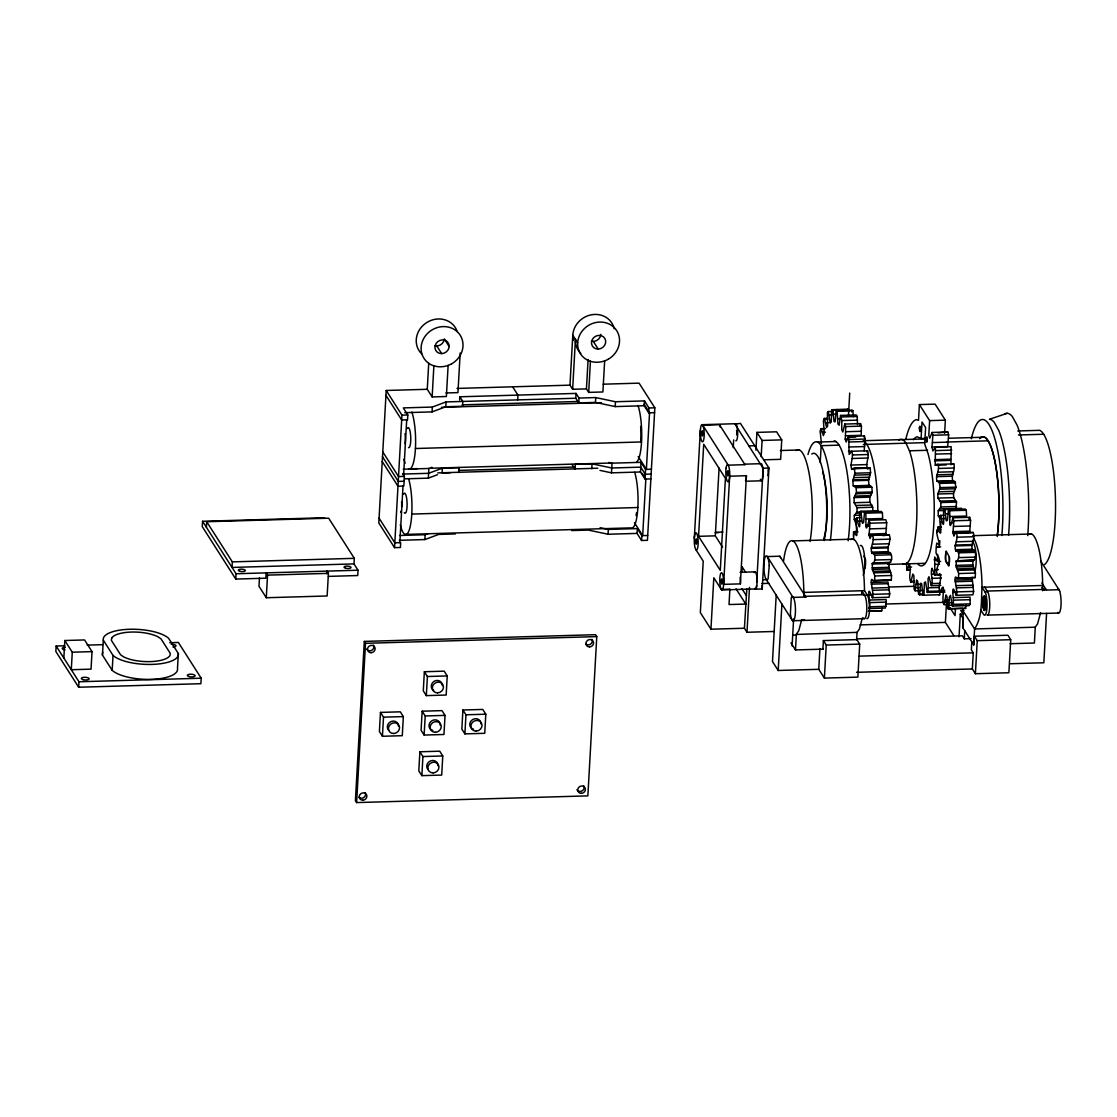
<?xml version="1.0" encoding="UTF-8"?>
<svg xmlns="http://www.w3.org/2000/svg" width="1117" height="1117" viewBox="0 0 1117 1117"><rect width="100%" height="100%" fill="white"/><g stroke="black" fill="none" stroke-linecap="round" stroke-linejoin="round"><path stroke-width="1.5" d="M857.507 424.6L857.214 416.487L856.306 414.952L840.57 415.412L841.785 420.564L841.743 429.668L842.777 432.028L844.801 424.069L860.537 423.608L861.43 426.122L861.207 435.295L845.471 435.756L845.206 439.107L846.141 441.983L848.711 436.356L864.446 435.895L865.172 439.051L864.167 450.891M845.471 435.756L845.695 426.582L844.801 424.069M754.757 588.464A8.601 1.941 88.3 0 0 755.776 588.882L756.935 585.364L756.879 576.819A8.601 1.941 88.3 0 0 754.184 572.602M760.328 479.263A8.601 1.941 88.3 0 0 762.283 480.045L763.162 475.228L762.604 466.752A8.601 1.941 88.3 0 0 760.705 463.778L760.482 464.086M803.737 595.892L803.821 592.275A47.235 10.653 88.3 0 0 795.555 543.63A47.235 10.653 88.3 0 0 783.631 560.65L783.617 560.79M856.432 525.06L854.24 519.335L854.337 515.314L857.06 512.117L857.004 507.69L854.17 502.734L854.072 497.61L856.446 492.443L856.125 487.682L853.262 485.909L852.816 480.757L854.882 473.203L854.407 468.637L851.671 469.461C849.632 463.387 853.988 457.328 851.852 451.226L849.129 454.424L848.711 436.356M861.668 594.216L861.752 590.739L864.684 595.333L867.406 595.249A12.078 2.723 88.3 0 1 869.515 609.254A12.078 2.723 88.3 0 1 866.862 618.609M867.406 595.249L864.474 590.516A47.235 10.653 88.3 0 0 850.665 539.623M973.703 644.774L974.596 628.955C982.555 616.807 981.159 601.03 982.011 587.095A47.235 10.653 88.3 0 0 973.745 538.464M1042.538 590.698L1042.664 585.336A47.235 10.653 88.3 0 0 1028.841 534.457M856.907 526.861L856.795 530.994L853.821 531.86L853.5 536.216M869.054 520.229L869.975 523.217L869.068 535.155L885.809 534.666L886.716 522.728L885.795 519.74L869.054 520.229C864.349 538.966 866.666 518.372 865.633 513.178L864.558 511.949L863.595 522.672L862.38 523.328L860.886 511.251L877.627 510.762M952.927 517.799L953.848 520.773L952.941 532.711L969.682 532.237L970.589 520.299L969.668 517.311L952.927 517.799C948.221 536.537 950.539 515.942 949.506 510.748L948.431 509.52L947.467 520.243L946.253 520.899L944.759 508.821L943.725 509.575C942.999 515.44 945.359 536.02 940.528 515.384L943.879 515.286M940.835 522.086L940.654 526.735L939.257 527.727L937.833 527.21L937.554 532.209M947.495 604.506L944.144 604.604L945.987 594.914L947.021 596.701L947.788 608.639L948.878 608.877L949.282 597.232L950.441 595.403L952.452 606.112L969.207 605.623L970.156 603.878L970.017 597.134L953.276 597.623C952.41 590.809 952.312 583.605 956.208 595.305L972.949 594.816L973.619 591.41L972.083 577.252M64.758 645.766L56.157 646.017L55.85 651.504L78.665 687.234L200.892 683.702L201.2 678.214L178.371 642.47L169.77 642.722M63.837 658.053L64.814 640.516L84.571 639.943L92.027 651.616L91.049 669.153L71.293 669.725L72.27 652.202L64.814 640.516M78.665 687.234L78.972 681.761L56.157 646.017M102.457 655.107L103.295 640.153A33.929 11.659 3.2 0 1 129.586 629.262A33.929 11.659 3.2 0 1 168.583 638.268L178.329 653.515L177.491 668.469A33.929 11.659 3.2 0 1 151.2 679.359A33.929 11.659 3.2 0 1 112.203 670.354L102.457 655.107A33.929 11.659 3.2 0 1 102.848 652.384M112.203 670.354L113.026 655.414L103.295 640.153M324.53 517.743L202.568 521.29L202.261 526.61L235.771 579.067L265.818 578.201L266.111 572.881L267.549 575.129L266.293 597.735L327.141 595.975L328.412 573.356L326.974 571.108L326.82 573.775M206.394 527.28L206.701 521.723L328.677 518.19L354.312 558.332L353.991 563.903L358.026 570.215L357.733 575.534L328.398 576.386M206.701 521.723L232.336 561.879L232.029 567.436L353.991 563.903M235.771 579.067L236.064 573.747L202.568 521.29M259.465 577.657L258.99 586.299L266.293 597.735M364.31 641.409L355.401 800.666L356.616 802.578L587.863 795.876L596.771 636.606L595.556 634.693L364.31 641.409L365.524 643.308L356.616 802.578M448.126 365.329L446.381 396.507L432.153 396.926L427.266 389.288L386.217 390.475L378.803 522.993L394.552 547.651L400.417 547.484L400.682 542.639L394.818 542.806L379.068 518.148M380.464 712.409L379.403 731.509L382.433 736.271L402.274 735.698L403.349 716.597L400.305 711.822L380.464 712.409L383.508 717.17L382.433 736.271M394.552 547.651L401.952 415.147L386.217 390.475M399.844 542.653L403 486.077L403.837 486.063L404.382 476.387L402.581 473.566M382.782 451.896L398.518 476.554L403.544 476.4L406.7 419.824L407.551 419.81L407.817 414.979L403.307 407.9L432.307 407.063L446.074 401.911L575.772 398.252L578.732 402.888L595.473 402.413L615.188 406.588L644.202 405.736L648.712 412.815L654.576 412.648M427.266 389.288L428.719 363.304M432.153 396.926L433.885 365.734M399.3 540.307L424.893 539.567L425.172 534.722L428.23 533.577M404.452 478.844L428.328 478.146L428.872 468.47L431.93 467.325M404.731 412.69L432.042 411.894L432.307 407.063M419.88 751.783L418.819 770.884L421.863 775.645L441.704 775.072L442.765 755.972L439.721 751.196L419.88 751.783L422.924 756.544L421.863 775.645M422.156 711.194L421.081 730.295L424.125 735.056L443.966 734.483L445.027 715.383L441.997 710.621L422.156 711.194L425.2 715.955L424.125 735.056M424.362 671.736L423.287 690.851L426.331 695.612L446.172 695.039L447.233 675.939L444.203 671.163L424.362 671.736L427.406 676.511L426.331 695.612M458.836 472.519L459.115 467.674L442.374 468.163L442.095 472.994L450.472 472.756M432.042 411.894L445.809 406.742L446.074 401.911M460.176 352.986L457.956 392.612L445.878 392.975M459.673 399.998L459.841 396.786L576.037 393.407L578.997 398.057L578.732 402.888M462.913 710.007L461.852 729.122L464.895 733.883L484.736 733.311L485.797 714.21L482.753 709.435L462.913 710.007L465.957 714.782L464.895 733.883M517.674 399.928L517.939 395.097L512.661 386.817M604.66 360.791L602.915 391.969L588.687 392.388L586.453 388.898L572.644 389.288L569.991 385.156L572.784 335.184L577.671 342.821M572.644 389.288L575.437 339.317A21.488 19.589 -32.6 0 0 580.77 353.391M575.772 398.252L576.037 393.407M586.453 388.898L588.101 359.437M588.687 392.388L590.432 361.196M591.773 468.665L592.038 463.82L575.297 464.309L575.032 469.14L572.058 464.504M595.473 402.413L595.738 397.568L578.997 398.057M603.166 384.192L639.092 383.145L654.841 407.803L647.441 540.321L641.577 540.488L637.053 533.409L608.053 534.247L608.318 529.416L600.108 527.671M650.876 478.9L645.012 479.067L640.488 471.988L611.488 472.84L612.032 463.164L608.737 462.466M615.188 406.588L615.467 401.743L595.738 397.568M637.053 533.409L637.332 528.578L608.318 529.416M640.488 471.988L641.032 462.326L612.032 463.164M644.202 405.736L644.467 400.905L615.467 401.743M641.577 540.488L641.842 535.643L637.332 528.578M645.012 479.067L645.556 469.391L641.032 462.326M648.712 412.815L648.991 407.984L644.467 400.905M645.835 479.039L642.68 535.615L641.842 535.643M694.299 538.436L700.359 430.268M698.558 536.328L703.71 444.287L725.422 478.299L720.283 570.34L698.558 536.328L715.299 535.839L722.545 547.176M715.299 535.839L719.083 468.107M773.983 631.482L746.994 632.264L744.425 628.243L710.943 629.206L713.819 577.754L721.275 589.441L729.652 589.19M733.241 447.735L733.674 439.889M729.89 589.204L729.024 604.548L745.779 604.06M740.376 583.87L746.421 475.702L729.68 476.191L723.634 584.359L740.376 583.87A8.601 1.941 88.3 0 0 740.138 577.294M741.897 571.96L742.177 566.85M744.425 628.243L746.826 588.813M755.93 450.207L756.921 432.377L776.594 431.804L781.746 439.875L780.657 459.324L764.265 459.799M746.994 632.264L749.493 587.36M761.166 456.658L762.073 440.447L756.921 432.377M734.958 424.125L740.445 423.385L768.971 468.065L762.213 588.952L756.363 589.134L756.558 585.671M756.74 582.222L763.12 468.232L735.489 424.949M776.203 595.166L772.489 661.543L778.2 670.479L818.761 669.306L824.388 678.103L857.87 677.125L859.713 644.09L856.865 639.622L823.383 640.586L822.88 649.452M778.2 670.479L781.914 604.102M792.107 645.933L793.615 618.93M823.229 649.145L795.486 649.94L796.379 634.121L798.725 630.812L801.713 619.712M820.213 462.62L821.163 445.669L838.951 445.152M818.761 669.306L819.92 648.572M824.388 678.103L826.231 645.054L823.383 640.586M848.459 415.552L849.716 393.086M856.627 640.264L857.06 632.362L859.378 629.053L862.38 617.952M871.232 582.488L887.973 581.999L889.746 593.839L889.076 597.246L872.335 597.735C874.988 596.199 867.979 573.775 873.257 580.798L874.569 580.449L874.82 575.967L872.349 569.391L872.349 563.331L890.528 562.242C892.008 559.352 892.455 554.94 889.928 552.524L871.93 553.362C869.473 547.246 875.002 541.577 872.614 535.406L871.106 535.951L870.073 538.548L869.068 535.155M873.257 580.798L891.31 579.974L891.561 575.478L888.923 567.324L889.09 562.842L890.528 562.242M906.432 562.926L906.99 570.131L910.146 570.033M944.633 433.27L945.359 420.16L935.124 404.131L919.389 404.577L918.509 420.383L916.485 419.615A81.792 18.444 88.3 0 0 905.761 439.484M925.825 438.353L921.106 438.492L922.028 422.003L925.616 427.532L924.694 444.021L928.059 453.586A64.591 14.577 88.3 0 1 933.309 530.98A64.591 14.577 88.3 0 1 918.16 564.364M922.796 594.761L919.654 594.844L920.534 583.256L921.609 583.535L923.005 595.207L923.982 595.179L924.387 582.543L925.546 581.915L927.305 592.457L943.041 592.01M919.389 404.577L929.623 420.62L928.799 435.365L929.735 438.241L932.109 432.461L947.844 432L948.654 434.82L947.691 446.591L931.955 447.051L932.918 435.267L932.109 432.461M927.305 592.457L928.367 587.821L928.032 578.634L928.995 576.721L931.285 585.671L940.737 585.392M946.253 464.909L935.236 465.231L935.432 447.135L951.167 446.688L950.972 464.77M923.005 595.207L939.718 594.733L939.872 591.801M953.75 635.489L945.401 622.406L946.434 603.934M955.44 608.849L955.063 615.621L949.939 607.606M956.208 595.305C958.861 593.769 951.852 571.346 957.143 578.369L958.442 578.02L958.693 573.538L956.222 566.961L956.222 560.902L974.401 559.812C975.881 556.908 976.342 552.51 973.801 550.095L955.817 550.932C953.359 544.803 958.875 539.148 956.501 532.977L954.993 533.521L953.946 536.118L952.941 532.711M959.042 636.746L960.299 614.141L963.022 614.057L960.732 610.468L964.055 610.371M962.854 627.768L963.203 608.793M970.994 638.617L964.292 638.812L964.753 630.742M971.804 641.8L971.357 649.857L973.256 652.831L972.348 668.957L975.392 673.719L1008.874 672.755L1010.731 639.706L1007.883 635.238L974.387 636.201L973.898 645.067L962.659 627.475L963.147 618.609L960.299 614.141M957.143 578.369L975.197 577.531L975.434 573.049L972.795 564.881L972.963 560.413L974.401 559.812M975.392 673.719L977.249 640.669L974.387 636.201M983.923 610.064L984.286 600.611L984.175 605.596M984.44 600.751L984.691 596.283M1046.587 613.415L1043.837 662.772L1010.019 663.749M939.872 540.74L939.537 545.138L936.758 543.057L936.186 547.176L939.327 547.093M872.796 511.67L872.74 507.244L869.92 502.273L869.808 497.149L872.182 491.983L871.86 487.221L868.998 485.462L868.551 480.31L870.618 472.756L870.143 468.177L867.406 469C865.368 462.941 869.724 456.867 867.588 450.765L848.431 451.352M847.412 409.339L848.529 409.073L831.676 409.799L831.243 421.933L830.224 423.12L828.325 411.573L833.045 411.433M889.928 552.524L888.671 552.887C886.214 546.758 891.743 541.089 889.355 534.917L882.835 535.615M973.801 550.095L972.558 550.444C970.101 544.328 975.616 538.659 973.242 532.488L960.006 533.381M869.403 600.052L886.144 599.564L886.27 602.119L885.32 608.067L868.579 608.542L869.543 606.796C870.562 602.831 865.731 580.379 872.335 597.735M918.244 590.684L915.088 590.781L916.638 580.002L917.699 581.664L918.537 594.09L919.654 594.844M868.342 611.208L881.746 610.831L882.137 607.201M948.878 608.877L965.619 608.388L966.01 604.772M858.01 531.818L853.556 531.957L853.639 539.665M940.779 529.43L937.428 529.528C934.245 532.697 943.209 548.587 937.331 546.967L936.088 548.419L936.046 553.124L938.699 557.662C941.128 563.638 934.803 567.967 937.079 573.998L938.615 574.976L939.802 573.552C942.441 579.723 937.372 586.034 939.956 592.247L944.982 592.108M940.668 561.418L937.526 561.516L937.652 554.381M853.388 416.739L852.871 410.707L851.894 410.246L836.158 410.707L835.125 421.821L834.05 421.626L832.779 409.534M851.629 411.88L851.894 410.246M1040.555 612.786L1037.567 623.886L1035.012 627.531M840.57 415.412L839.146 425.242L837.945 424.083L837.136 411.168L836.158 410.707M955.929 508.43L956.557 502.092L953.709 497.623L953.485 493.546L955.929 487.166L954.84 481.622L939.104 482.083L936.94 481.19C935.236 475.437 940.011 470.131 938.071 464.309L935.236 465.231M954.84 481.622L952.675 480.729C950.972 474.976 955.747 469.671 953.806 463.848L936.451 464.435M941.394 574.864L934.831 575.06L934.678 557.062L937.526 561.516M939.956 592.247C946.909 576.302 940.64 602.44 944.144 604.604M939.383 517.827L938.28 515.803L938.224 510.692L940.905 506.978L940.821 502.538L937.973 498.084L937.749 493.993L940.193 487.626L939.104 482.083M914.013 581.985L910.858 582.083L912.84 574.054L913.901 575.702L914.083 589.19L915.088 590.781M860.048 425.312L860.537 423.608M825.547 428.565L820.827 428.691L820.101 431.162L821.442 443.463M860.006 517.716L856.655 517.813C854.128 519.698 859.657 543.323 854.882 532.921L853.556 531.957M940.528 515.384C938.001 517.255 943.53 540.893 938.769 530.491L937.428 529.528M864.823 568.469L865.047 567.785A8.796 1.983 88.3 0 0 865.507 559.533L863.86 556.098M906.99 570.131L909.364 564.35C911.933 569.949 907.981 576.54 910.858 582.083M946.281 551.505L946.099 552.049A8.336 1.885 88.3 0 0 945.652 559.868L945.666 561.293L948.696 566.04L948.919 565.356A8.796 1.983 88.3 0 0 949.38 557.104L946.239 551.142L946.015 551.826A8.796 1.983 88.3 0 0 945.554 560.064M931.285 585.671C933.812 580.156 929.805 573.747 932.067 568.232L934.831 575.06M873.787 562.731C875.267 559.826 875.714 555.428 873.187 553.013M957.66 560.287C959.14 557.397 959.587 552.999 957.06 550.583M827.488 418.317L824.346 418.414L823.397 420.564L824.248 433.131L823.397 435.588L820.827 428.691M968.844 518.986L969.668 517.311M952.452 606.112L953.415 604.367L953.276 597.623M947.844 432L937.959 432.865M828.325 411.573L827.362 412.704L827.599 426.205L826.594 427.392L824.346 418.414M863.623 436.859L864.446 435.895M866.708 451.813L867.588 450.765M935.432 447.135L932.877 450.933L931.955 447.051M860.886 511.251L859.839 512.005C859.127 517.883 861.472 538.464 856.655 517.813M960.466 509.087L961.5 508.333L940.193 508.877M442.374 468.163L428.607 473.315L403.014 474.055M428.328 478.146L437.515 474.711M424.893 539.567L438.66 534.415L455.401 533.926M1007.185 413.304L989.439 419.294A79.949 18.04 88.3 0 1 994.186 422.24L998.752 430.422A79.949 18.04 88.3 0 1 1008.539 535.322M952.187 463.974L953.806 463.848M645.556 469.391L651.406 469.224M406.7 419.824L401.687 419.978L385.937 395.32M403 486.077L397.987 486.23L382.237 461.572M457.048 388.423L569.991 385.156M462.201 404.843L578.718 401.464M445.809 406.742L462.55 406.267L462.815 401.422L459.841 396.786M441.438 407.314L601.449 402.678M401.952 415.147L407.817 414.979M648.991 407.984L654.841 407.803M831.676 409.799L837.973 409.618M837.136 411.168L852.871 410.707M833.408 414.128L836.549 414.03M829.009 414.882L832.165 414.798M841.478 416.948L857.214 416.487M837.778 418.707L840.919 418.61M824.709 419.378L827.865 419.294M702.202 424.683L735.684 423.72M841.785 420.564L857.521 420.118M719.446 424.697L702.705 425.186L728.228 465.161L744.969 464.672L719.446 424.697A8.601 1.941 88.3 0 1 720.339 427.266M825.617 422.743L828.772 422.645M929.623 420.62L945.359 420.16M845.695 426.582L861.43 426.122M821.288 429.487L824.43 429.389M822.363 432.307L825.505 432.209M845.639 431.734L861.389 431.274M417.395 468.623L408.696 468.875A31.374 7.079 88.3 0 0 415.426 448.517L641.521 441.955M1017.796 430.967L1039.69 430.324A67.774 15.289 88.3 0 1 1055.342 495.166A67.774 15.289 88.3 0 1 1044.549 564.574M847.887 437.319L855.762 437.096M932.918 435.267L948.654 434.82M762.073 440.447L781.746 439.875M845.206 439.107L848.348 439.023M849.437 439.512L865.172 439.051M1018.439 434.974L1043.683 434.248M817.476 442.053L836.088 441.522M863.176 440.726L926.23 438.897M948.459 438.255L984.342 437.222M849.339 441.983L865.075 441.522M748.851 445.892L754.715 445.725M863.385 444.44L924.792 442.653M947.021 442.011L988.028 440.824M932.513 442.569L948.249 442.123M848.85 447.009L864.586 446.563M780.378 450.514L799.395 449.969M898.654 440.224A62.468 14.088 88.3 0 1 905.999 443.198L909.461 450.807L927.571 450.277M936.046 450.584L951.782 450.123M852.494 454.968L868.23 454.507M431.302 468.218L610.44 463.024M403.279 469.21L428.872 468.47M935.851 454.088L951.586 453.642M852.201 458.473L867.937 458.012M458.528 470.411L575.06 467.032M437.766 472.882L597.777 468.232M761.208 463.681L744.467 464.169A8.601 1.941 88.3 0 1 744.969 464.672M934.845 459.632L950.581 459.171M934.622 460.832L950.358 460.386M850.959 465.049L866.694 464.602M763.12 468.232L768.971 468.065L768.007 470.173A4.552 1.033 88.3 0 1 767.868 475.577M404.117 481.232L398.252 481.399L382.503 456.727M651.141 474.055L645.277 474.236L640.767 467.157L611.753 467.995L592.038 463.82M853.933 468.246L869.668 467.8M852.76 468.47L868.509 468.023M854.407 468.637L870.143 468.177M938.545 468.47L954.281 468.009M854.882 473.203L870.618 472.756M937.833 472.212L953.569 471.751M854.547 475.116L870.283 474.655M937.149 474.795L952.885 474.334M853.96 477.629L869.696 477.168M746.254 481.232L761.319 480.799M936.465 476.652L952.215 476.191M853.206 479.905L868.942 479.458M852.816 480.757L868.551 480.31M936.94 481.19L952.675 480.729M937.973 481.622L953.709 481.162M853.262 485.909L869.445 485.337M939.956 483.424L955.691 482.963M854.673 486.049L870.408 485.588M855.552 486.844L871.288 486.384M856.125 487.682L871.86 487.221M940.193 487.626L955.929 487.166M939.788 489.232L955.524 488.771M856.446 492.443L872.182 491.983M856.111 493.77L871.846 493.309M938.685 491.787L954.435 491.34M855.119 496.074L870.869 495.613M937.749 493.993L953.485 493.546M854.072 497.61L869.808 497.149M937.973 498.084L953.709 497.623M411.768 514.071L637.863 507.523M854.17 502.734L869.92 502.273M939.9 501.1L955.635 500.639M940.821 502.538L956.557 502.092M856.222 505.456L871.958 504.996M857.004 507.69L872.74 507.244M940.905 506.978L956.641 506.518M857.06 512.117L881.299 511.46L882.374 512.689L882.737 518.483L865.996 518.972M943.725 509.575L947.062 509.478M948.431 509.52L965.172 509.031L966.247 510.26L966.61 516.054L949.869 516.529M856.181 513.15L860.9 513.024M938.224 510.692L944.507 510.511M865.633 513.178L882.374 512.689M949.506 510.748L966.247 510.26M854.337 515.314L860.635 515.132M945.61 513.75L948.961 513.652M938.28 515.803L941.422 515.719M854.24 519.335L857.381 519.237M857.842 521.053L861.193 520.955M941.729 518.623L945.08 518.525M405.024 534.429L631.133 527.88A31.374 7.079 88.3 0 0 637.807 508.472A31.374 7.079 88.3 0 0 634.707 472.282M399.579 535.476L425.172 534.722M571.597 530.561L588.338 530.072L608.053 534.247M869.975 523.217L886.716 522.728M953.848 520.773L970.589 520.299M865.843 525.255L869.18 525.172M949.715 522.826L953.066 522.728M865.94 526.302L869.291 526.205M716.234 532.264L722.936 532.069M715.117 532.767L718.468 532.669M869.794 528.872L886.535 528.397M953.667 526.442L970.408 525.953M937.833 527.21L940.975 527.126M938.28 527.531L941.436 527.447M869.054 534.052L885.795 533.563M952.941 531.622L969.682 531.133M871.665 535.392L889.355 534.917M955.538 532.949L973.242 532.488M792.777 540.907L853.43 539.148M972.684 535.685L1031.619 533.982M873.243 539.637L889.984 539.148M957.115 537.207L973.856 536.718M232.336 561.879L354.312 558.332M872.531 544.216L889.286 543.742M956.417 541.787L973.158 541.298M871.344 547.498L888.085 547.009M955.217 545.054L971.972 544.579M871.26 548.363L888.001 547.888M955.133 545.934L971.888 545.445M937.331 546.967L940.682 546.869M871.637 552.133L888.378 551.644M955.524 549.704L972.265 549.215M871.93 553.362L888.671 552.887M955.817 550.932L972.558 550.444M792.763 620.745L792.093 620.047A12.078 2.723 88.3 0 1 790.389 613.778L791.283 597.763A12.078 2.723 88.3 0 1 793.363 597.4L805.916 597.037L779.848 556.21L767.281 556.573L793.978 598.88A12.078 2.723 88.3 0 1 795.402 612.912A12.078 2.723 88.3 0 1 792.805 620.745L864.139 618.678M873.773 553.515L890.514 553.041M957.646 551.086L974.387 550.597M236.064 573.747L358.026 570.215M874.681 555.261L891.422 554.772M958.568 552.831L975.309 552.343M267.549 575.129L328.412 573.356M874.89 560.036L891.631 559.547M958.763 557.606L975.504 557.118M934.077 559.84L937.219 559.743M872.349 563.331L889.09 562.842M956.222 560.902L972.963 560.413M872.168 564.001L888.909 563.513M956.04 561.572L972.781 561.083M887.82 564.406L925.351 563.317M934.636 564.392L939.355 564.253M872.182 567.799L888.923 567.324M956.054 565.37L972.795 564.881M908.428 567.185L911.57 567.087M740.082 572.281L755.162 571.848M872.349 569.391L889.09 568.916M956.222 566.961L972.963 566.473M907.437 569.544L910.578 569.447M873.592 571.332L890.333 570.843M935.278 569.684L938.434 569.6M957.464 568.902L974.206 568.413M874.094 572.826L890.849 572.337M957.981 570.382L974.722 569.907M931.592 574.194L934.734 574.11M874.82 575.967L891.561 575.478M958.693 573.538L975.434 573.049M762.995 579.723L766.471 579.625M931.899 578.327L941.338 578.061M761.878 583.549L768.845 583.339M874.569 580.449L891.31 579.974M958.442 578.02L975.197 577.531M911.207 581.273L914.348 581.175M955.105 580.058L971.846 579.569M871.232 584.163L887.973 583.688M955.119 581.734L971.86 581.245M932.109 583.549L939.983 583.311M721.791 589.93A8.601 1.941 88.3 0 0 723.397 577.782A8.601 1.941 88.3 0 0 720.004 576.414A8.601 1.941 88.3 0 0 721.791 589.93L755.274 588.966M916.191 584.373L919.333 584.275M889.369 587.025L913.608 586.313M872.251 588.087L888.992 587.598M956.124 585.643L972.865 585.168M915.689 587.751L918.83 587.654M928.367 587.821L939.383 587.5M803.821 592.415L864.474 590.656M872.6 590.307L889.341 589.818M956.473 587.863L973.214 587.388M1042.664 585.49L981.997 587.249L984.943 591.842A12.078 2.723 88.3 0 1 986.981 607.355A12.078 2.723 88.3 0 1 983.672 614.49L980.74 609.896M920.129 590.516L923.27 590.418M941.366 590.404L944.717 590.307M928.171 591.326L939.188 591.019M940.863 591.452L944.214 591.354M805.203 596.338L863.972 594.635M873.005 594.328L889.746 593.839M956.878 591.884L973.619 591.41M986.939 591.075L1045.721 589.371M868.789 594.844L872.14 594.761M952.675 592.415L956.012 592.317M984.943 591.842L987.665 591.773L984.719 587.165M1044.353 590.418A12.078 2.723 88.3 0 1 1046.434 590.069L1058.986 589.706L1059.712 591.172M918.537 594.09L923.256 593.951M869.529 602.608L886.27 602.119M945.191 600.248L948.542 600.15M953.415 600.178L970.156 599.689M885.544 604.032L943.041 602.356M944.856 602.175L948.207 602.077M949.38 602.803L952.731 602.705M869.543 606.796L886.284 606.322M953.415 604.367L970.156 603.878M949.268 605.26L952.619 605.163M955.957 605.065L962.659 604.869M868.942 610.929L881.746 610.831M947.788 608.639L962.854 608.207M801.503 619.781L804.645 619.684M87.14 645.123L102.638 644.677M860.006 624.892L945.401 622.406M365.524 643.308L596.771 636.606M72.27 652.202L92.027 651.616M857.06 632.362L796.17 634.456A47.235 10.653 88.3 0 1 793.391 634.945M856.962 638.882L962.393 635.824L964.292 638.812M826.231 645.054L859.713 644.09M977.249 640.669L1010.731 639.706M1010.117 643.727L1034.398 643.015L1035.277 627.195L974.596 628.955L963.734 611.948M859.182 656.14L973.256 652.831M78.972 681.761L201.2 678.214M427.406 676.511L447.233 675.939M856.557 672.308L972.348 668.957M383.508 717.17L403.349 716.597M425.2 715.955L445.027 715.383M465.957 714.782L485.797 714.21M422.924 756.544L442.765 755.972M647.706 535.476L642.68 535.615L634.47 522.756M938.741 594.747L939.718 594.733M403.544 476.4L404.382 476.387M599.983 470.397L611.488 472.84M964.529 608.151L965.619 608.388M1057.729 612.353L1058.483 613.038L987.107 615.118A12.078 2.723 88.3 0 0 989.732 602.622A12.078 2.723 88.3 0 0 986.241 591.2M921.106 438.492L917.113 436.789A64.591 14.577 88.3 0 0 913.441 439.749M1040.751 561.125L1058.986 589.706A12.078 2.723 88.3 0 0 1057.576 589.12M1041.868 582.92L1046.434 590.069M1041.84 587.458L1043.46 590.013M981.717 599.117L982.681 600.625M945.75 560.846L948.85 564.867A8.336 1.885 88.3 0 0 949.282 557.048M766.025 579.22L792.093 620.047M644.076 404.2L649.549 412.787L646.38 469.363L638.17 456.504M790.962 642.861L795.486 649.94M742.093 566.794L745.667 572.393M593.336 341.425L598.209 349.062A7.302 6.66 -32.6 0 0 604.939 338.605A7.302 6.66 -32.6 0 0 592.624 338.968A7.302 6.66 -32.6 0 0 598.209 349.062M741.925 588.687L746.338 595.598M736.061 588.854L745.961 604.353M695.751 549.466L703.221 561.153L700.345 612.619L710.943 629.206M642.191 473.315L644.928 477.601M449.174 346.535L444.301 338.912A7.302 6.66 -32.6 0 1 434.974 345.781M436.803 345.963L441.676 353.6A7.302 6.66 -32.6 0 0 448.406 343.142A7.302 6.66 -32.6 0 0 436.091 343.505A7.302 6.66 -32.6 0 0 441.676 353.6M761.822 585.908L762.213 588.952M811.794 454.019A51.061 11.519 88.3 0 1 824.723 480.98A51.061 11.519 88.3 0 1 824.22 540.6M796.17 450.514A55.054 12.427 88.3 0 1 809.895 478.076A55.054 12.427 88.3 0 1 810.048 541.382M736.62 430.366A4.552 1.033 88.3 0 1 736.648 434.904M979.567 438.646A62.747 14.158 88.3 0 1 995.512 464.239A62.747 14.158 88.3 0 1 997.202 536.467M971.329 438.786A79.949 18.04 88.3 0 1 994.158 436.51A79.949 18.04 88.3 0 1 1001.851 535.518M1004.672 413.918A85.423 19.268 88.3 0 1 1012.253 416.446L1017.112 425.2A85.423 19.268 88.3 0 1 1027.724 535.601M909.461 450.807A62.468 14.088 88.3 0 1 916.54 523.426A62.468 14.088 88.3 0 1 903.136 563.959M863.273 594.761A12.078 2.723 88.3 0 1 866.806 607.774A12.078 2.723 88.3 0 1 863.427 617.98M804.491 596.464A12.078 2.723 88.3 0 1 805.916 597.037M779.848 556.21A12.078 2.723 88.3 0 1 780.518 557.676M1059.656 591.172A12.078 2.723 88.3 0 1 1061.024 605.205A12.078 2.723 88.3 0 1 1058.441 613.051M746.421 475.702A8.601 1.941 88.3 0 1 745.542 480.533M735.181 423.804A8.601 1.941 88.3 0 1 737.08 426.778L737.402 428.677A8.601 1.941 88.3 0 1 735.796 440.824M178.329 653.515A33.929 11.659 3.2 0 1 152.038 664.406A33.929 11.659 3.2 0 1 113.026 655.414M171.236 644.244A3.909 1.34 3.2 0 1 175.9 645.486A3.909 1.34 3.2 0 1 172.967 646.952M64.968 649.899A3.909 1.34 3.2 0 1 62.217 648.432A3.909 1.34 3.2 0 1 65.261 647.315M433.745 690.488A5.711 5.208 -32.6 0 1 434.262 681.216A5.711 5.208 -32.6 0 1 442.346 685.615M473.622 729.261A5.711 5.208 -32.6 0 1 469.922 723.271A5.711 5.208 -32.6 0 1 476.135 718.692A5.711 5.208 -32.6 0 1 480.91 723.886M373.511 645.179A3.937 3.588 -32.6 0 1 371.821 650.248A3.937 3.588 -32.6 0 1 366.669 649.047M583.772 785.809A3.937 3.588 -32.6 0 1 582.083 790.892A3.937 3.588 -32.6 0 1 576.93 789.691M591.954 639.357A3.937 3.588 -32.6 0 1 585.685 643.992M365.259 792.665A3.937 3.588 -32.6 0 1 358.99 797.301M428.16 769.711A5.711 5.208 -32.6 0 1 430.464 760.914A5.711 5.208 -32.6 0 1 437.878 765.648M432.851 730.448A5.711 5.208 -32.6 0 1 429.151 724.458A5.711 5.208 -32.6 0 1 435.365 719.865A5.711 5.208 -32.6 0 1 440.14 725.059M388.744 730.336A5.711 5.208 -32.6 0 1 391.034 721.54A5.711 5.208 -32.6 0 1 398.462 726.273M600.834 334.374A7.302 6.66 -32.6 0 1 591.507 341.243M573.216 340.378A21.488 19.589 -32.6 0 1 589.385 315.273A21.488 19.589 -32.6 0 1 614.224 328.775M421.584 353.796A21.488 19.589 -32.6 0 1 426.889 322.45A21.488 19.589 -32.6 0 1 457.23 331.651M637.975 405.485A31.374 7.079 88.3 0 1 641.689 438.018A31.374 7.079 88.3 0 1 636.634 461.991M640.655 426.373A27.897 6.297 88.3 0 1 640.753 440.754M407.286 428.523A10.039 2.262 88.3 0 1 410.679 435.951A10.039 2.262 88.3 0 1 408.557 447.638M405.108 463.248A31.374 7.079 88.3 0 1 403.935 459.213M411.866 412.033A31.374 7.079 88.3 0 1 415.426 448.517M405.024 433.605A10.039 2.262 88.3 0 1 405.094 443.589M636.508 512.759A27.897 6.297 88.3 0 1 636.062 515.579M403.628 494.091A10.039 2.262 88.3 0 1 407.077 502.818A10.039 2.262 88.3 0 1 404.298 512.619M408.613 478.83A31.374 7.079 88.3 0 1 410.609 524.501A31.374 7.079 88.3 0 1 400.277 524.781M401.603 501.673A10.039 2.262 88.3 0 1 401.645 506.839M401.087 511.083A10.039 2.262 88.3 0 1 400.626 512.48M972.572 542.248A15.554 3.505 88.3 0 1 976.063 555.107A15.554 3.505 88.3 0 1 974.527 571.862M980.684 437.85A62.468 14.088 88.3 0 1 995.764 466.11A62.468 14.088 88.3 0 1 997.258 535.476M864.404 441.466A62.468 14.088 88.3 0 1 877.794 511.893M807.982 454.521A62.468 14.088 88.3 0 1 826.44 459.338A62.468 14.088 88.3 0 1 830.392 540.307M822.698 472.24A40.77 9.201 88.3 0 1 824.946 534.191M824.625 535.588A40.77 9.201 88.3 0 1 823.732 538.715M860.285 545.627A15.554 3.505 88.3 0 1 864.516 556.35A15.554 3.505 88.3 0 1 863.148 575.087M834.092 441.006A62.747 14.158 88.3 0 1 847.566 475.647A62.747 14.158 88.3 0 1 848.124 540.782M695.64 540.516C696.659 551.519 697.399 533.591 695.64 540.516M701.685 432.349C702.705 443.351 703.459 425.605 701.685 432.349M721.163 580.491C722.182 591.493 722.922 573.566 721.163 580.491M727.209 472.323C728.228 483.326 728.968 465.398 727.209 472.323M919.319 427.895C920.352 438.897 921.092 420.969 919.319 427.895M926.147 438.534C927.166 449.537 927.906 431.609 926.147 438.534M769.25 565.565L768.091 578.857A12.078 2.723 88.3 0 1 764.321 572.937A12.078 2.723 88.3 0 1 765.215 556.922A12.078 2.723 88.3 0 1 768.985 562.842L769.25 565.565M111.63 638.282L111.351 640.32L120.594 654.799L123.415 656.74A25.859 8.88 3.2 0 0 150.25 661.613A25.859 8.88 3.2 0 0 169.993 655.386L170.273 653.361L161.03 638.868L158.209 636.941A25.859 8.88 3.2 0 0 131.373 632.054A25.859 8.88 3.2 0 0 111.63 638.282M451.547 363.891C445.138 367.395 437.18 367.884 430.617 364.505A21.488 19.589 -32.6 0 1 426.75 334.262A21.488 19.589 -32.6 0 1 458.808 333.327A21.488 19.589 -32.6 0 1 451.547 363.891M608.081 359.353C601.672 362.857 593.713 363.346 587.151 359.967A21.488 19.589 -32.6 0 1 583.283 329.724A21.488 19.589 -32.6 0 1 615.341 328.789A21.488 19.589 -32.6 0 1 608.081 359.353M983.002 599.424A6.493 1.466 88.3 0 0 984.342 609.631A6.493 1.466 88.3 0 0 985.557 600.457A6.493 1.466 88.3 0 0 983.002 599.424M982.834 598.935A7.344 1.662 88.3 0 0 984.356 610.482A7.344 1.662 88.3 0 0 985.725 600.094A7.344 1.662 88.3 0 0 982.834 598.935M726.05 468.246A8.601 1.941 88.3 0 0 727.837 481.776A8.601 1.941 88.3 0 0 729.443 469.615A8.601 1.941 88.3 0 0 726.05 468.246M700.541 428.286A8.601 1.941 88.3 0 0 702.314 441.801A8.601 1.941 88.3 0 0 703.919 429.654A8.601 1.941 88.3 0 0 700.541 428.286M694.481 536.439A8.601 1.941 88.3 0 0 696.268 549.969A8.601 1.941 88.3 0 0 697.874 537.822A8.601 1.941 88.3 0 0 694.481 536.439M239.918 571.304A3.519 1.215 3.2 0 0 245.307 570.592A3.519 1.215 3.2 0 0 240.155 569.209A3.519 1.215 3.2 0 0 239.918 571.304M345.642 568.232A3.519 1.215 3.2 0 0 351.031 567.52A3.519 1.215 3.2 0 0 345.879 566.151A3.519 1.215 3.2 0 0 345.642 568.232M189.15 676.595A3.909 1.34 3.2 0 0 195.126 675.799A3.909 1.34 3.2 0 0 189.401 674.277A3.909 1.34 3.2 0 0 189.15 676.595M83.175 679.667A3.909 1.34 3.2 0 0 89.151 678.885A3.909 1.34 3.2 0 0 83.426 677.349A3.909 1.34 3.2 0 0 83.175 679.667M437.585 692.861A5.711 5.208 -32.6 0 0 442.863 684.679A5.711 5.208 -32.6 0 0 433.214 684.958A5.711 5.208 -32.6 0 0 437.585 692.861M476.149 731.132A5.711 5.208 -32.6 0 0 481.427 722.95A5.711 5.208 -32.6 0 0 471.779 723.23A5.711 5.208 -32.6 0 0 476.149 731.132M589.553 646.897A3.937 3.588 -32.6 0 0 593.183 641.27A3.937 3.588 -32.6 0 0 586.537 641.465A3.937 3.588 -32.6 0 0 589.553 646.897M581.357 793.349A3.937 3.588 -32.6 0 0 584.987 787.722A3.937 3.588 -32.6 0 0 578.355 787.904A3.937 3.588 -32.6 0 0 581.357 793.349M371.095 652.705A3.937 3.588 -32.6 0 0 374.726 647.078A3.937 3.588 -32.6 0 0 368.093 647.274A3.937 3.588 -32.6 0 0 371.095 652.705M362.857 800.205A3.937 3.588 -32.6 0 0 366.474 794.578A3.937 3.588 -32.6 0 0 359.842 794.773A3.937 3.588 -32.6 0 0 362.857 800.205M393.701 733.52A5.711 5.208 -32.6 0 0 398.964 725.338A5.711 5.208 -32.6 0 0 389.33 725.617A5.711 5.208 -32.6 0 0 393.701 733.52M435.379 732.305A5.711 5.208 -32.6 0 0 440.657 724.137A5.711 5.208 -32.6 0 0 431.008 724.416A5.711 5.208 -32.6 0 0 435.379 732.305M433.117 772.894A5.711 5.208 -32.6 0 0 438.381 764.712A5.711 5.208 -32.6 0 0 428.746 764.991A5.711 5.208 -32.6 0 0 433.117 772.894"/></g></svg>
